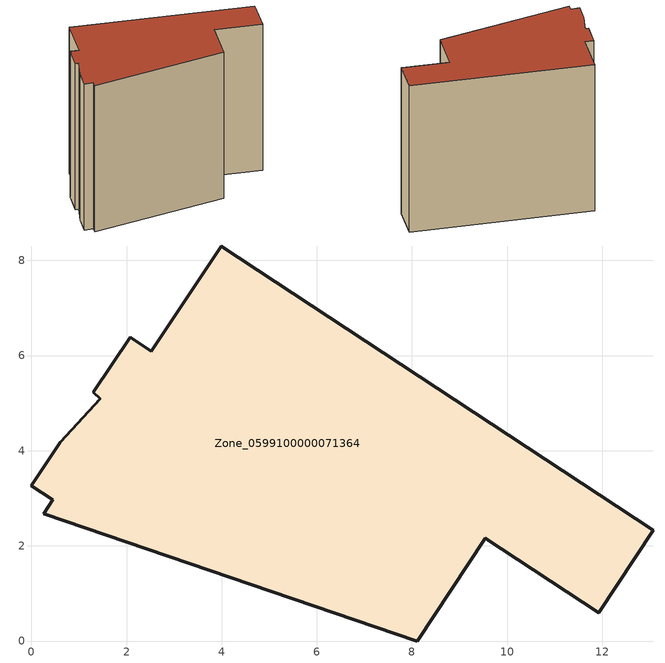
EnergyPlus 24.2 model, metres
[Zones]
Zone_0599100000071364
 floor ground (C_G): 0,3.26 0.61,4.18 1.45,5.09 1.3,5.23 2.07,6.39 2.52,6.09 3.99,8.3 13.07,2.33 11.92,0.59 9.54,2.16 8.11,0 0.26,2.68 0.45,2.97 z0
 wall outside (C_F): 0.26,2.68 8.11,0 9.54,2.16 11.92,0.59 13.07,2.33 3.99,8.3 2.52,6.09 2.07,6.39 1.3,5.23 1.45,5.09 0.61,4.18 0,3.26 0.45,2.97 0.26,2.68 z0:9.72
 roof outside (C_R): 0.61,4.18 0,3.26 0.45,2.97 0.26,2.68 8.11,0 9.54,2.16 11.92,0.59 13.07,2.33 3.99,8.3 2.52,6.09 2.07,6.39 1.3,5.23 1.45,5.09 z9.72
[BUILDING]
Pand.0599100000071364: North Axis=0; Terrain=City; Loads Convergence Tolerance Value=0.04; Temperature Convergence Tolerance Value=0.4; Solar Distribution=FullExterior; Maximum Number of Warmup Days=25; Minimum Number of Warmup Days=1
[Site:Location]
Rotterdam.The.Hague.AP_ZH_NLD Design_Conditions: Latitude=51.96; Longitude=4.45; Time Zone=1; Elevation=-4.5
[SITE:GROUNDTEMPERATURE:BUILDINGSURFACE]
18, 18, 18, 18, 18, 18, 18, 18, 18, 18, 18, 18
[MATERIAL] Thermal Absorptance=0.9; Solar Absorptance=0.7; Visible Absorptance=0.7
Name | Roughness | Thickness | Conductivity | Density | Specific Heat
G.TC.1946 | MediumSmooth | 0.15 | 1 | 540 | 1210
F.TC.1946 | Rough | 0.3 | 0.857143 | 1920 | 840
R.TC.1946 | MediumRough | 0.2 | 0.909091 | 1500 | 1000
[CONSTRUCTION]
C_G: G.TC.1946
C_F: F.TC.1946
C_R: R.TC.1946
[ZONE]
Zone_0599100000071364: Type=1; Multiplier=1; Ceiling Height=Autocalculate; Volume=Autocalculate; Floor Area=autocalculate; Part of Total Floor Area=Yes
[ZONEINFILTRATION:DESIGNFLOWRATE]
Infil_Zone_0599100000071364: Zone or ZoneList or Space or SpaceList=Zone_0599100000071364; Schedule=AlwaysOn; Design Flow Rate Calculation Method=Flow/Area; Flow Rate per Floor Area=0.003; Constant Term Coefficient=1; Temperature Term Coefficient=0; Velocity Term Coefficient=0; Velocity Squared Term Coefficient=0
[HVACTEMPLATE:ZONE:IDEALLOADSAIRSYSTEM]
Zone_0599100000071364: Maximum Heating Supply Air Temperature=50; Minimum Cooling Supply Air Temperature=13; Maximum Heating Supply Air Humidity Ratio=0.0156; Minimum Cooling Supply Air Humidity Ratio=0.0077; Heating Limit=NoLimit; Cooling Limit=NoLimit; Dehumidification Control Type=ConstantSensibleHeatRatio; Cooling Sensible Heat Ratio=0.7; Dehumidification Setpoint=60; Humidification Control Type=None; Humidification Setpoint=30; Outdoor Air Method=None; Outdoor Air Flow Rate per Person=0.00944; Outdoor Air Flow Rate per Zone Floor Area=0; Outdoor Air Flow Rate per Zone=0; Demand Controlled Ventilation Type=None; Outdoor Air Economizer Type=NoEconomizer; Heat Recovery Type=None; Sensible Heat Recovery Effectiveness=0.7; Latent Heat Recovery Effectiveness=0.65
[ZONECONTROL:THERMOSTAT]
ThermostatControl_Zone_0599100000071364: Zone or ZoneList=Zone_0599100000071364; Control Type Schedule=DualSetpointControlType; Control 1=Thermostat_Zone_0599100000071364; Temperature Difference Between Cutout And Setpoint=0
[THERMOSTATSETPOINT:DUALSETPOINT]
Thermostat_Zone_0599100000071364: Heating Setpoint Temperature Schedule=HeatingSetpoint_Zone_0599100000071364; Cooling Setpoint Temperature Schedule=CoolingSetpoint_Zone_0599100000071364
[SCHEDULE:COMPACT]
HeatingSetpoint_Zone_0599100000071364: Through: 12/31, For: AllDays, Until: 24:00, 21
CoolingSetpoint_Zone_0599100000071364: Through: 12/31, For: AllDays, Until: 24:00, 24
DualSetpointControlType: Through: 12/31, For: AllDays, Until: 24:00, 4
AlwaysOn: Through: 12/31, For: AllDays, Until: 24:00, 1
